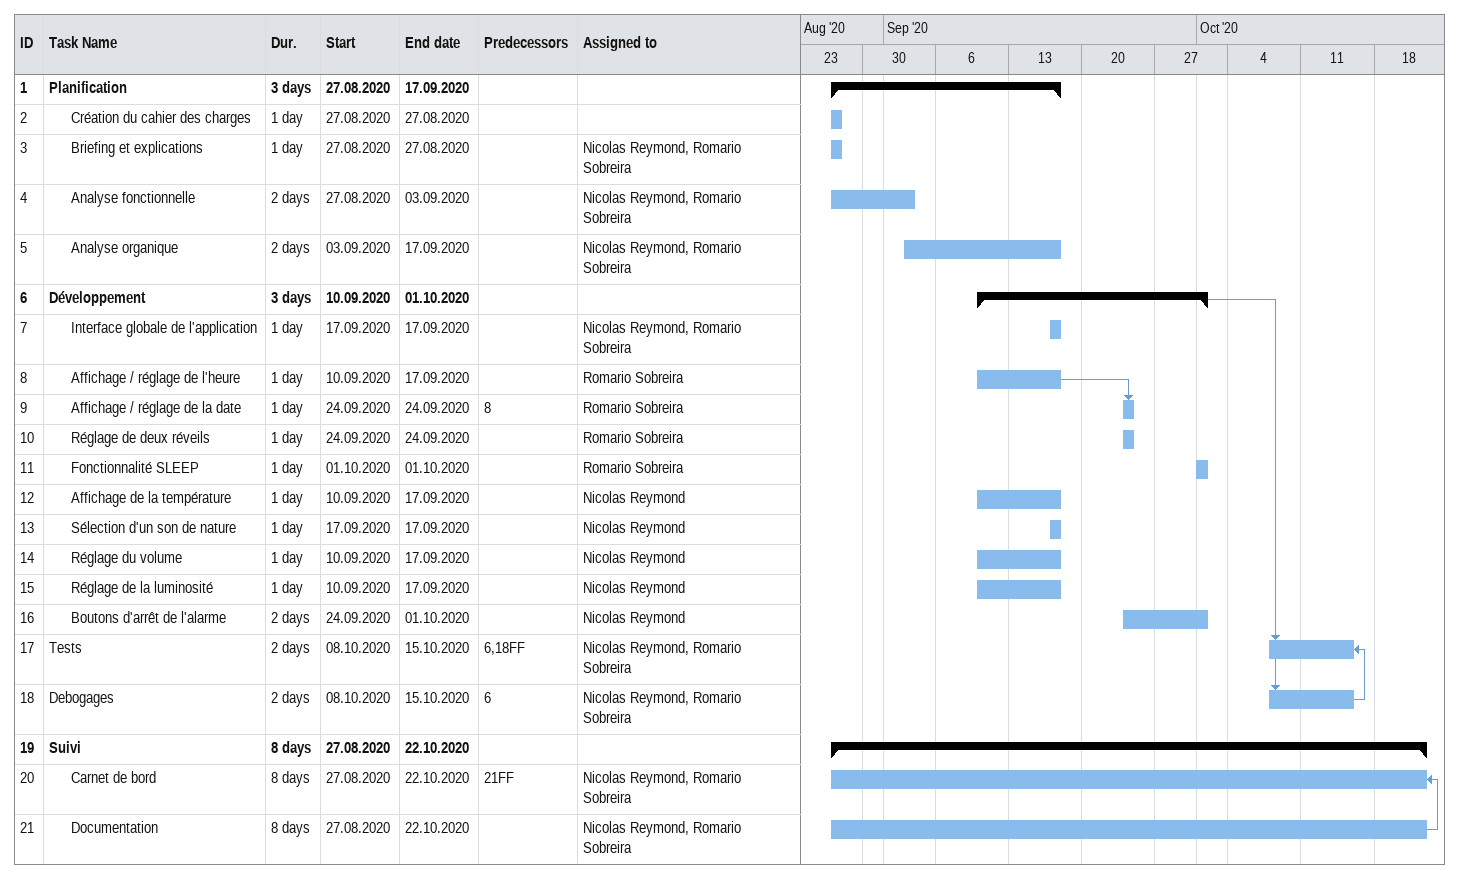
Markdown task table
| ID | Level | Task | Duration | Start | Finish | Predecessors | Resources |
|---|---|---|---|---|---|---|---|
| 1 | 1 | **Planification** | 3d | 2020-08-27 | 2020-09-17 |  |  |
| 2 | 2 | Création du cahier des charges | 1d | 2020-08-27 | 2020-08-27 |  |  |
| 3 | 2 | Briefing et explications | 1d | 2020-08-27 | 2020-08-27 |  | Nicolas Reymond, Romario Sobreira |
| 4 | 2 | Analyse fonctionnelle | 2d | 2020-08-27 | 2020-09-03 |  | Nicolas Reymond, Romario Sobreira |
| 5 | 2 | Analyse organique | 2d | 2020-09-03 | 2020-09-17 |  | Nicolas Reymond, Romario Sobreira |
| 6 | 1 | **Développement** | 3d | 2020-09-10 | 2020-10-01 |  |  |
| 7 | 2 | Interface globale de l'application | 1d | 2020-09-17 | 2020-09-17 |  | Nicolas Reymond, Romario Sobreira |
| 8 | 2 | Affichage / réglage de l'heure | 1d | 2020-09-10 | 2020-09-17 |  | Romario Sobreira |
| 9 | 2 | Affichage / réglage de la date | 1d | 2020-09-24 | 2020-09-24 | 8 | Romario Sobreira |
| 10 | 2 | Réglage de deux réveils | 1d | 2020-09-24 | 2020-09-24 |  | Romario Sobreira |
| 11 | 2 | Fonctionnalité SLEEP | 1d | 2020-10-01 | 2020-10-01 |  | Romario Sobreira |
| 12 | 2 | Affichage de la température | 1d | 2020-09-10 | 2020-09-17 |  | Nicolas Reymond |
| 13 | 2 | Sélection d'un son de nature | 1d | 2020-09-17 | 2020-09-17 |  | Nicolas Reymond |
| 14 | 2 | Réglage du volume | 1d | 2020-09-10 | 2020-09-17 |  | Nicolas Reymond |
| 15 | 2 | Réglage de la luminosité | 1d | 2020-09-10 | 2020-09-17 |  | Nicolas Reymond |
| 16 | 2 | Boutons d'arrêt de l'alarme | 2d | 2020-09-24 | 2020-10-01 |  | Nicolas Reymond |
| 17 | 1 | Tests | 2d | 2020-10-08 | 2020-10-15 | 6, 18FF | Nicolas Reymond, Romario Sobreira |
| 18 | 1 | Debogages | 2d | 2020-10-08 | 2020-10-15 | 6 | Nicolas Reymond, Romario Sobreira |
| 19 | 1 | **Suivi** | 8d | 2020-08-27 | 2020-10-22 |  |  |
| 20 | 2 | Carnet de bord | 8d | 2020-08-27 | 2020-10-22 | 21FF | Nicolas Reymond, Romario Sobreira |
| 21 | 2 | Documentation | 8d | 2020-08-27 | 2020-10-22 |  | Nicolas Reymond, Romario Sobreira |
